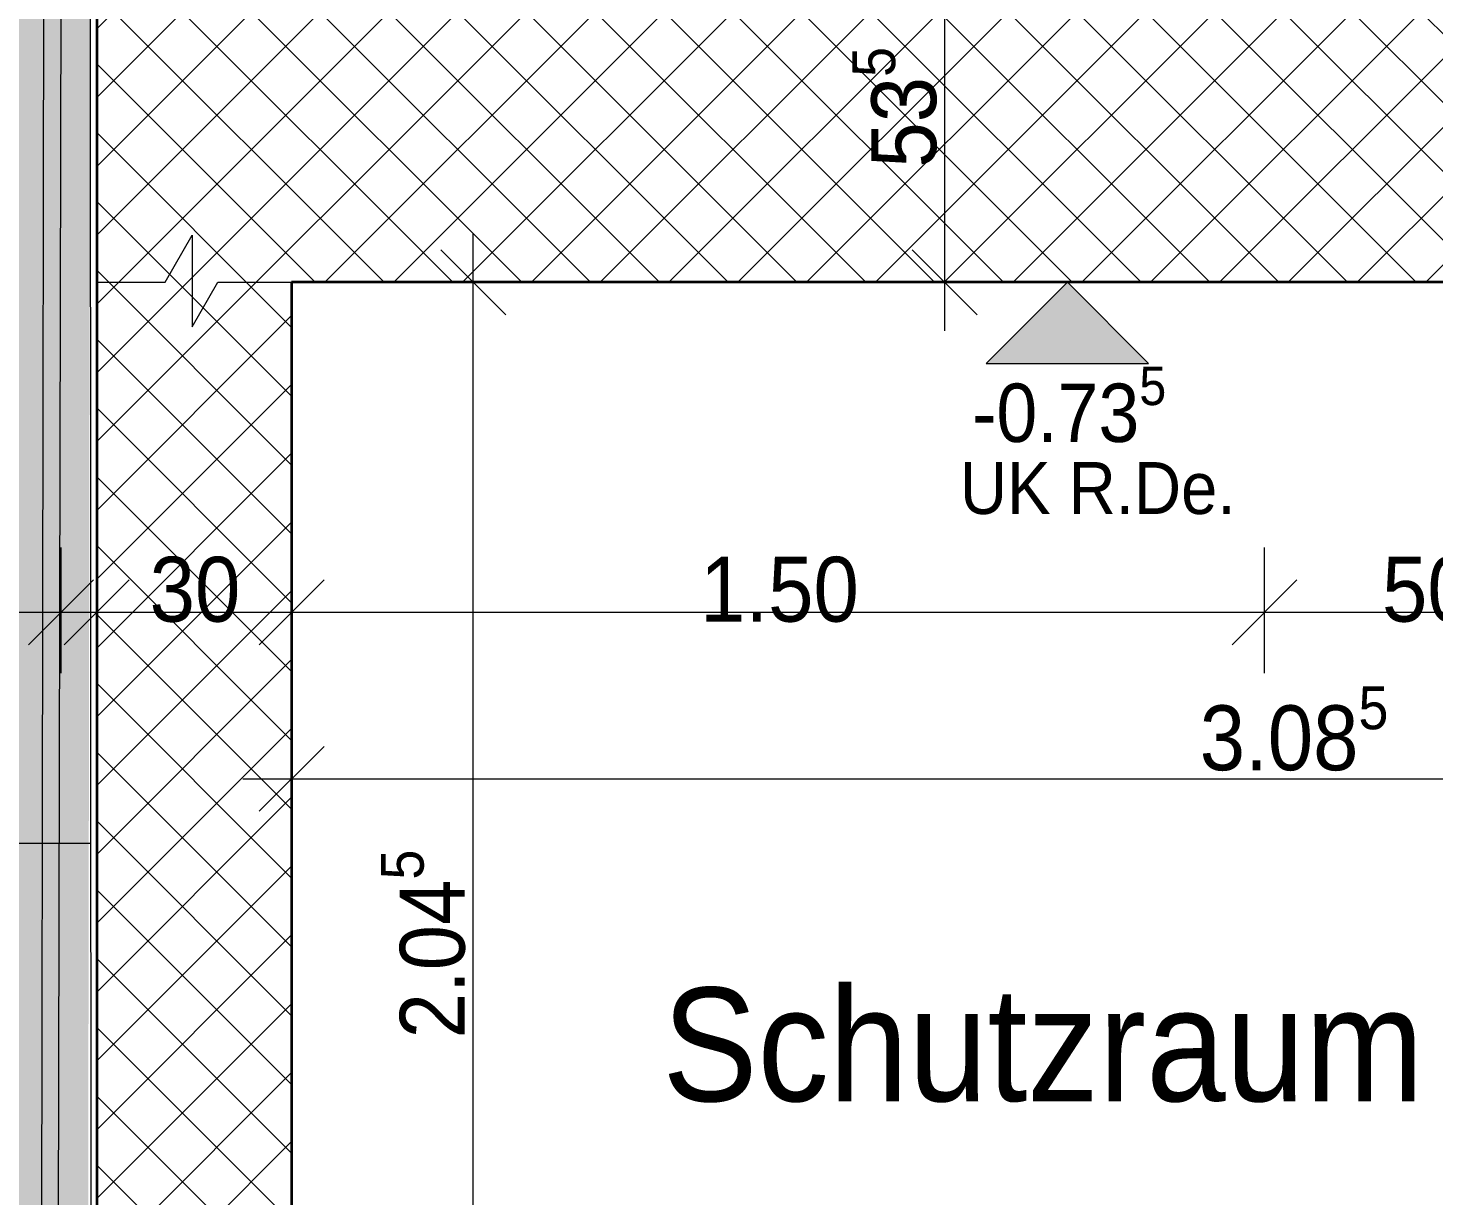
# Model space of a CAD drawing. Header units: metres. Extents: x -0.64 to 0.89, y -0.01 to 0.61.
# Drawn here: x 0.28734 to 0.33067, y 0.48218 to 0.51818 of the extents above; entities that cross this region are included whole.
import ezdxf
from ezdxf.xclip import XClip

# ---------------------------------------------------------------- set-up
doc = ezdxf.new("R2010")
doc.units = ezdxf.units.M
doc.header["$MEASUREMENT"] = 0
doc.header["$XCLIPFRAME"] = 0
doc.linetypes.add('Strichpunkt 6_2_2mm Schnitt', pattern=[0.01, 0.006, -0.002, 0, -0.002])
for name, color, linetype in [('011_Stift 1.Grau', 7, 'Continuous'), ('015 Innenwände', 7, 'Continuous'), ('015 Innenwände Bauteilschraffuren', 7, 'Continuous'), ('030 Bodenaufbauten', 7, 'Continuous'), ('035 Decken Bauteilschraffuren', 7, 'Continuous'), ('035 Decken Schichttrennlinien', 7, 'Continuous'), ('120 Bemassungen Detail', 7, 'Continuous')]:
    doc.layers.add(name, color=color, linetype=linetype)
doc.styles.add('ERSTELLTER_STIL_5', font='Arial.ttf', dxfattribs={"width": 0.9})
doc.linetypes.add('1-Lag. Bitumen-1cm', pattern='A,0,[9,51.6.4.1 Schutzraum1.Shx,S=1.27937e-05,R=0,X=0,Y=0],-0.001612,0', length=0.001612)
doc.linetypes.add('Drainmatte', pattern='A,0,[4,51.6.4.1 Schutzraum1.Shx,S=2.38095e-05,R=0,X=0,Y=1.351e-15],-0.003,0', length=0.003)

# ---------------------------------------------------------------- blocks, each defined once
blk = doc.blocks.new('Zeichnung_4_3', base_point=(-3.23142, 0.525045))
at = {"layer": '015 Innenwände Bauteilschraffuren', "linetype": 'Continuous', "lineweight": 0, "true_color": 0x000000}
h = blk.add_hatch(dxfattribs=at)
h.set_pattern_fill('Dämmstoff__Polystyrol_XP_F1', color=18, style=0, pattern_type=2)
h.set_pattern_definition([(90, (-3.2314199, 0.52504523), (-0.0004330127, 0), [0.00025, -0.0005]), (90, (-3.2316364, 0.52542023), (-0.0004330127, 0), [0.00025, -0.0005]), (150, (-3.2314199, 0.52529523), (0.00021650635, 0.000375), [0.00025, -0.0005]), (150, (-3.23185292, 0.52529523), (0.00021650635, 0.000375), [0.00025, -0.0005]), (210, (-3.2314199, 0.52504523), (-0.00021650635, 0.000375), [0.00025, -0.0005]), (210, (-3.23185292, 0.52504523), (-0.00021650635, 0.000375), [0.00025, -0.0005])])
h.paths.add_polyline_path([(0.28835, 0.520659), (0.288195, 0.459848), (0.289152, 0.459846), (0.28925, 0.519525), (0.290306, 0.520734)])
at = {"layer": '030 Bodenaufbauten', "linetype": 'Continuous', "lineweight": 0, "true_color": 0xe4dfdb}
blk.add_hatch(color=254, dxfattribs=at).paths.add_polyline_path([(0.241588, 0.520038), (0.241588, 0.44619), (0.383284, 0.44619), (0.383284, 0.458407), (0.368722, 0.458407), (0.368197, 0.458445), (0.28946, 0.458445), (0.28946, 0.459845), (0.288214, 0.459848), (0.288315, 0.501278), (0.28835, 0.522259), (0.32135, 0.52286), (0.321342, 0.523434), (0.266965, 0.522619), (0.266998, 0.520419), (0.260999, 0.520329), (0.24597, 0.520103)])
at = {"layer": '035 Decken Bauteilschraffuren', "linetype": 'Continuous', "lineweight": 0, "true_color": 0x000000}
h = blk.add_hatch(dxfattribs=at)
h.set_pattern_fill('Beton_0003', color=18, style=0, pattern_type=2)
h.set_pattern_definition([(45, (-3.2314199, 0.5250452), (-0.0010606602, 0.0010606602), []), (135, (-3.2314199, 0.5250452), (0.0010606602, 0.0010606602), [])])
h.paths.add_polyline_path([(0.28945, 0.519525), (0.28946, 0.468845), (0.29546, 0.468845), (0.29546, 0.510345), (0.335442, 0.510345), (0.335442, 0.514645), (0.35716, 0.514645), (0.35716, 0.468845), (0.36316, 0.468845), (0.36316, 0.517045), (0.383284, 0.517045), (0.383284, 0.522645), (0.325442, 0.522645), (0.32545, 0.521065), (0.290465, 0.52054)])
at = {"layer": '120 Bemassungen Detail', "linetype": 'Continuous', "lineweight": 0, "true_color": 0x000000}
blk.add_hatch(color=18, dxfattribs=at).paths.add_polyline_path([(0.319373, 0.510345), (0.316873, 0.507845), (0.321873, 0.507845)])
at = {"layer": '011_Stift 1.Grau', "color": 7, "linetype": 'Drainmatte', "lineweight": 13, "ltscale": 1000}
blk.add_line((0.287718, 0.459866), (0.287823, 0.522216), dxfattribs=at)
at = {"layer": '011_Stift 1.Grau', "color": 152, "linetype": 'Strichpunkt 6_2_2mm Schnitt', "lineweight": 13, "ltscale": 1000, "true_color": 0x0365dd}
blk.add_line((0.289267, 0.493045), (0.241588, 0.493017), dxfattribs=at)
at = {"layer": '011_Stift 1.Grau', "color": 7, "linetype": '1-Lag. Bitumen-1cm', "lineweight": 13, "ltscale": 1000, "flags": 128}
blk.add_lwpolyline([(0.325272, 0.523648), (0.325263, 0.521794), (0.324628, 0.521206), (0.290448, 0.520718), (0.28925, 0.519542), (0.289278, 0.459849)], dxfattribs=at)
at = {"layer": '011_Stift 1.Grau', "color": 253, "linetype": 'Continuous', "lineweight": 13, "ltscale": 1000, "true_color": 0x9f9f9f, "flags": 128}
blk.add_lwpolyline([(0.28946, 0.510345), (0.291557, 0.510345), (0.292397, 0.511799), (0.292397, 0.508974), (0.293189, 0.510345), (0.29546, 0.510345)], dxfattribs=at)
at = {"layer": '015 Innenwände', "color": 7, "linetype": 'Continuous', "lineweight": 20, "ltscale": 1000}
blk.add_line((0.28835, 0.522259), (0.288214, 0.459848), dxfattribs=at)
at = {"layer": '015 Innenwände', "color": 7, "linetype": 'Continuous', "lineweight": 35, "ltscale": 1000}
for p, q in [((0.28945, 0.520525), (0.28946, 0.460845)), ((0.29546, 0.510345), (0.29546, 0.469445))]:
    blk.add_line(p, q, dxfattribs=at)
at = {"layer": '035 Decken Schichttrennlinien', "color": 7, "linetype": 'Continuous', "lineweight": 35, "ltscale": 1000}
blk.add_line((0.335442, 0.510345), (0.29546, 0.510345), dxfattribs=at)
at = {"layer": '120 Bemassungen Detail', "color": 7, "linetype": 'Continuous', "lineweight": 13, "ltscale": 1000}
for p, q in [((0.315593, 0.510345), (0.315593, 0.521065)), ((0.30106, 0.510345), (0.30106, 0.511845)), ((0.30206, 0.509345), (0.30006, 0.511345)), ((0.314593, 0.511345), (0.316593, 0.509345)), ((0.302935, 0.510345), (0.29906, 0.510345)), ((0.30106, 0.469445), (0.30106, 0.510345)), ((0.317593, 0.510345), (0.313718, 0.510345)), ((0.315593, 0.508845), (0.315593, 0.510345)), ((0.319373, 0.510345), (0.316873, 0.507845)), ((0.319373, 0.510345), (0.317498, 0.510345)), ((0.319373, 0.510345), (0.321373, 0.510345)), ((0.321873, 0.507845), (0.319373, 0.510345)), ((0.316873, 0.507845), (0.321873, 0.507845)), ((0.28835, 0.4983), (0.28835, 0.502175)), ((0.28945, 0.4983), (0.28945, 0.502175)), ((0.29546, 0.4983), (0.29546, 0.502175)), ((0.32545, 0.4983), (0.32545, 0.502175)), ((0.28935, 0.501175), (0.28735, 0.499175)), ((0.29045, 0.501175), (0.28845, 0.499175)), ((0.29646, 0.501175), (0.29446, 0.499175)), ((0.32645, 0.501175), (0.32445, 0.499175)), ((0.28685, 0.500175), (0.28835, 0.500175)), ((0.28835, 0.500175), (0.28945, 0.500175)), ((0.28945, 0.500175), (0.29546, 0.500175)), ((0.29546, 0.500175), (0.32545, 0.500175)), ((0.32545, 0.500175), (0.335442, 0.500175)), ((0.29546, 0.493165), (0.29546, 0.49704)), ((0.29646, 0.49604), (0.29446, 0.49404)), ((0.29396, 0.49504), (0.29546, 0.49504)), ((0.29546, 0.49504), (0.35716, 0.49504))]:
    blk.add_line(p, q, dxfattribs=at)
at = {"layer": '120 Bemassungen Detail', "color": 7, "linetype": 'Continuous', "lineweight": 13, "char_height": 0.002, "attachment_point": 7, "rotation": 90, "style": 'ERSTELLTER_STIL_5'}
for s, insert in [('\\A1;{\\pql;\\fArial|b0|i0|c0|p0;\\W0.900000;53\\fArial|b0|i0|c0|p0;\\W0.900000;\\A1{\\H.66x;\\S5^  ;}}', (0.315914, 0.513879)), ('\\A1;{\\pql;\\fArial|b0|i0|c0|p0;\\W0.900000;2.04\\fArial|b0|i0|c0|p0;\\W0.900000;\\A1{\\H.66x;\\S5^  ;}}', (0.301379, 0.48704))]:
    blk.add_mtext(s, dxfattribs=dict(at, insert=insert))
at = {"layer": '120 Bemassungen Detail', "color": 7, "linetype": 'Continuous', "lineweight": 13, "attachment_point": 7, "style": 'ERSTELLTER_STIL_5'}
for s, insert, char_height in [('\\A1;{\\pql;\\fArial|b0|i0|c0|p0;\\W0.900000;-0.73\\fArial|b0|i0|c0|p0;\\W0.900000;\\A1{\\H.66x;\\S5^  ;}}', (0.316433, 0.504897), 0.0018), ('\\A1;{\\pql;\\fArial|b0|i0|c0|p0;\\W0.900000;UK R.De.}', (0.316062, 0.503181), 0.0016), ('\\A1;{\\pql;\\fArial|b0|i0|c0|p0;\\W0.900000;30}', (0.291082, 0.499855), 0.002), ('\\A1;{\\pql;\\fArial|b0|i0|c0|p0;\\W0.900000;1.50}', (0.308052, 0.499856), 0.002), ('\\A1;{\\pql;\\fArial|b0|i0|c0|p0;\\W0.900000;50}', (0.329073, 0.499856), 0.002), ('\\A1;{\\pql;\\fArial|b0|i0|c0|p0;\\W0.900000;3.08\\fArial|b0|i0|c0|p0;\\W0.900000;\\A1{\\H.66x;\\S5^  ;}}', (0.323454, 0.49472), 0.002), ('\\A1;{\\pql;\\fArial|b0|i0|c0|p0;\\W0.900000;Schutzraum}', (0.306887, 0.485054), 0.0035)]:
    blk.add_mtext(s, dxfattribs=dict(at, insert=insert, char_height=char_height))

msp = doc.modelspace()

# ---------------------------------------------------------------- block references
at = {"layer": '011_Stift 1.Grau', "color": 7, "linetype": 'Continuous', "lineweight": 13, "ltscale": 1000}
ref = msp.add_blockref('Zeichnung_4_3', (-3.23142, 0.525045), dxfattribs=at)
XClip(ref).set_block_clipping_path([(0.2415876712, 0.4461899202), (0.383283947, 0.5888474518)])

doc.saveas('drawing.dxf')
